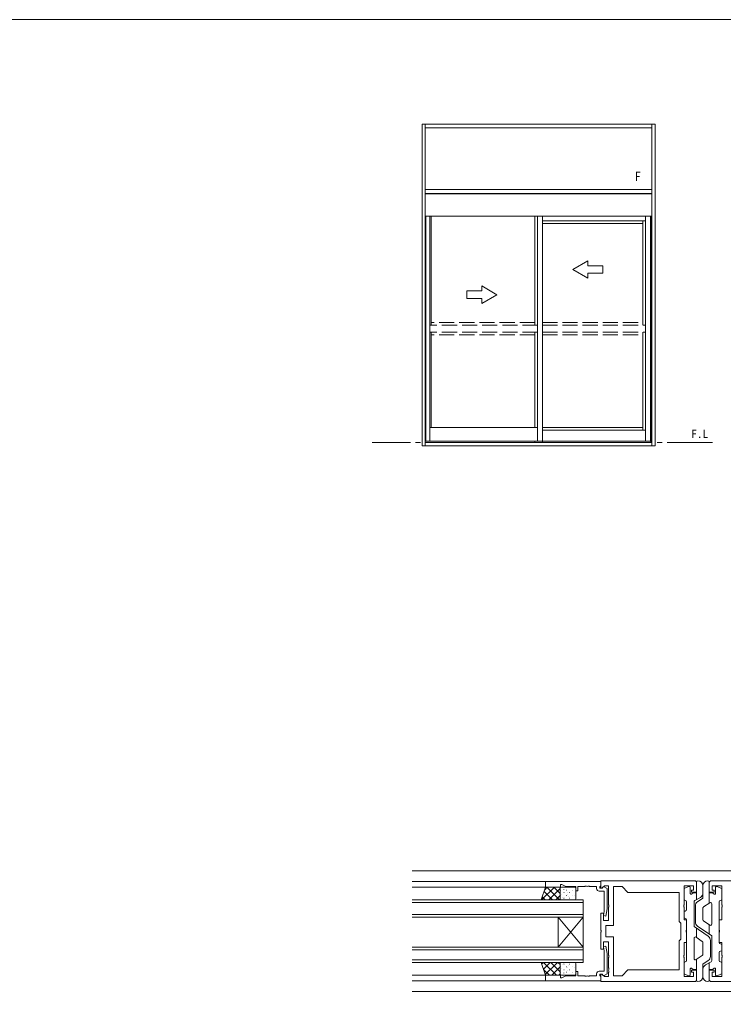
# Model space of a CAD drawing. Units: millimetres, scale not verified. Extents: x -567 to 567, y -403 to 403.
# Drawn here: x -9.2 to 270.5, y 12.7 to 399 of the extents above; entities that cross this region are included whole.
import ezdxf
from ezdxf.enums import TextEntityAlignment as Align

# ---------------------------------------------------------------- set-up
doc = ezdxf.new("R2010")
doc.units = ezdxf.units.MM
doc.header["$LTSCALE"] = 2
doc.linetypes.add('CHAIN2', pattern=[12, 9, -1, 1, -1])
doc.linetypes.add('DASHED3', pattern=[4, 3, -1])
for name, color, linetype, lineweight in [('0-2_YKK_ZWAK', 2, 'Continuous', 9), ('0-3_YKK_11', 4, 'Continuous', 9), ('0-4_YKK_12', 4, 'Continuous', 9), ('0-5_YKK_13', 7, 'Continuous', 9), ('0-6_YKK_D', 7, 'Continuous', 9)]:
    doc.layers.add(name, color=color, linetype=linetype, lineweight=lineweight)
doc.styles.add('ＭＳ ゴシック', font='')
doc.styles.get('ＭＳ ゴシック').set_extended_font_data('MS Gothic')

msp = doc.modelspace()

# ---------------------------------------------------------------- linework, layer by layer
at = {"layer": '0-2_YKK_ZWAK'}
for p, q in [((377.774, 60.696), (146.774, 60.696)), ((146.774, 56.396), (221.774, 56.396)), ((146.774, 54.196), (199.774, 54.196)), ((214.774, 49.095), (146.774, 49.095)), ((214.774, 48.095), (146.774, 48.095)), ((214.774, 49.096), (214.774, 42.296)), ((214.774, 43.295), (146.774, 43.295)), ((214.774, 42.295), (146.774, 42.295)), ((214.774, 30.296), (204.774, 42.296)), ((214.774, 42.296), (204.774, 30.296)), ((204.774, 42.296), (204.774, 30.296)), ((214.774, 30.296), (146.774, 30.296)), ((214.774, 29.296), (146.774, 29.296)), ((214.774, 25.296), (146.774, 25.296)), ((214.774, 24.296), (146.774, 24.296)), ((146.774, 19.196), (199.774, 19.196)), ((146.774, 16.996), (221.774, 16.996)), ((377.774, 12.696), (146.774, 12.696))]:
    msp.add_line(p, q, dxfattribs=at)
msp.add_lwpolyline([(214.774, 42.296), (214.774, 30.296), (214.774, 24.296)], dxfattribs=at)
at = {"layer": '0-3_YKK_11'}
for p, q in [((198.184, 49.095), (203.284, 54.195)), ((199.423, 53.162), (200.456, 54.195)), ((205.331, 49.095), (200.231, 54.195)), ((205.559, 51.696), (203.06, 54.195)), ((206.059, 54.196), (211.274, 54.196)), ((207.806, 54.115), (207.813, 54.117)), ((255.08, 53.823), (256.58, 54.455)), ((259.774, 56.196), (259.774, 49.253)), ((259.774, 56.196), (259.774, 49.268)), ((262.274, 51.857), (262.274, 54.696)), ((262.274, 54.696), (262.274, 49.796)), ((264.774, 47.857), (264.774, 56.196)), ((269.468, 53.823), (267.968, 54.455)), ((199.674, 49.095), (198.455, 50.314)), ((202.503, 49.095), (199.173, 52.425)), ((201.012, 49.095), (205.559, 53.641)), ((203.841, 49.095), (205.559, 50.813)), ((205.559, 49.596), (205.559, 53.696)), ((205.749, 53.386), (205.756, 53.389)), ((205.854, 53.048), (205.892, 53.048)), ((205.854, 50.806), (205.892, 50.806)), ((206.198, 51.415), (206.205, 51.417)), ((207.003, 53.287), (207.066, 53.328)), ((207.065, 52.017), (207.103, 52.017)), ((208.134, 53.048), (208.172, 53.048)), ((208.134, 50.806), (208.172, 50.806)), ((208.357, 51.245), (208.42, 51.286)), ((208.538, 52.243), (208.545, 52.246)), ((209.022, 50.284), (209.029, 50.287)), ((209.345, 52.017), (209.383, 52.017)), ((210.414, 53.048), (210.452, 53.048)), ((210.414, 50.806), (210.452, 50.806)), ((210.63, 52.984), (210.638, 52.987)), ((211.08, 51.013), (211.087, 51.015)), ((211.625, 52.017), (211.663, 52.017)), ((211.774, 53.696), (211.774, 49.596)), ((254.774, 53.362), (254.774, 49.396)), ((257.274, 53.994), (257.274, 51.696)), ((258.474, 51.896), (257.731, 51.44)), ((259.774, 51.896), (258.474, 51.896)), ((264.774, 51.896), (266.074, 51.896)), ((264.774, 51.896), (266.074, 51.896)), ((266.074, 51.896), (266.817, 51.44)), ((267.274, 51.696), (267.274, 53.994)), ((269.774, 53.362), (269.774, 49.396)), ((211.274, 49.096), (206.059, 49.096)), ((206.34, 49.91), (206.403, 49.951)), ((206.93, 49.543), (206.937, 49.546)), ((207.065, 49.774), (207.103, 49.774)), ((209.345, 49.774), (209.383, 49.774)), ((211.625, 49.774), (211.663, 49.774)), ((255.774, 45.196), (255.774, 48.396)), ((258.774, 48.406), (258.774, 38.496)), ((261.266, 50.12), (259.026, 48.84)), ((259.274, 40.357), (259.274, 46.726)), ((262.274, 49.796), (260.165, 48.39)), ((264.997, 48.006), (262.497, 46.339)), ((265.774, 39.461), (265.774, 47.59)), ((268.774, 32.186), (268.774, 48.396)), ((254.774, 44.196), (254.774, 42.196)), ((255.274, 44.696), (255.274, 44.696)), ((262.274, 41.153), (262.274, 45.923)), ((255.274, 41.696), (255.274, 41.696)), ((255.774, 41.206), (255.774, 24.996)), ((260.153, 38.701), (265.774, 34.896)), ((262.494, 40.739), (264.994, 39.047)), ((264.774, 35.573), (264.774, 39.196)), ((264.395, 34.691), (258.774, 38.496)), ((259.774, 37.819), (259.774, 34.196)), ((265.774, 24.986), (265.774, 34.896)), ((258.774, 33.931), (258.774, 25.803)), ((262.054, 32.653), (259.554, 34.345)), ((262.274, 32.239), (262.274, 27.469)), ((265.274, 33.035), (265.274, 26.666)), ((269.274, 31.696), (269.274, 31.696)), ((269.774, 29.196), (269.774, 31.196)), ((259.551, 25.387), (262.051, 27.053)), ((268.774, 28.196), (268.774, 24.996)), ((269.274, 28.696), (269.274, 28.696)), ((198.243, 23.699), (198.84, 24.296)), ((198.961, 21.588), (201.668, 24.296)), ((204.119, 19.196), (199.019, 24.296)), ((199.678, 19.477), (204.497, 24.296)), ((205.559, 20.584), (201.847, 24.296)), ((205.559, 23.412), (204.676, 24.296)), ((205.559, 23.796), (205.559, 19.696)), ((211.274, 24.296), (206.059, 24.296)), ((206.34, 23.482), (206.403, 23.44)), ((206.93, 23.848), (206.937, 23.846)), ((207.065, 23.617), (207.103, 23.617)), ((209.345, 23.617), (209.383, 23.617)), ((211.625, 23.617), (211.663, 23.617)), ((211.774, 19.696), (211.774, 23.796)), ((254.774, 20.03), (254.774, 23.996)), ((259.774, 25.535), (259.774, 17.196)), ((262.274, 23.596), (264.383, 25.002)), ((262.274, 18.696), (262.274, 23.596)), ((263.282, 23.272), (265.522, 24.552)), ((264.774, 17.196), (264.774, 24.139)), ((264.774, 17.196), (264.774, 24.125)), ((269.774, 20.03), (269.774, 23.996)), ((201.29, 19.196), (198.993, 21.493)), ((202.225, 19.196), (205.559, 22.529)), ((205.054, 19.196), (205.559, 19.701)), ((205.749, 20.005), (205.756, 20.002)), ((205.854, 22.586), (205.892, 22.586)), ((205.854, 20.343), (205.892, 20.343)), ((206.198, 21.977), (206.205, 21.974)), ((207.003, 20.104), (207.066, 20.063)), ((207.065, 21.374), (207.103, 21.374)), ((208.134, 22.586), (208.172, 22.586)), ((208.134, 20.343), (208.172, 20.343)), ((208.357, 22.147), (208.42, 22.105)), ((208.538, 21.148), (208.545, 21.145)), ((209.022, 23.107), (209.029, 23.105)), ((209.345, 21.374), (209.383, 21.374)), ((210.414, 22.586), (210.452, 22.586)), ((210.414, 20.343), (210.452, 20.343)), ((210.63, 20.407), (210.638, 20.404)), ((211.08, 22.379), (211.087, 22.376)), ((211.625, 21.374), (211.663, 21.374)), ((255.08, 19.569), (256.58, 18.937)), ((257.274, 21.696), (257.274, 19.398)), ((258.474, 21.496), (257.731, 21.952)), ((259.774, 21.496), (258.474, 21.496)), ((259.774, 21.496), (258.474, 21.496)), ((262.274, 21.535), (262.274, 18.696)), ((264.774, 21.496), (266.074, 21.496)), ((266.074, 21.496), (266.817, 21.952)), ((267.274, 19.398), (267.274, 21.696)), ((269.468, 19.569), (267.968, 18.937)), ((206.059, 19.196), (211.274, 19.196)), ((207.806, 19.276), (207.813, 19.274))]:
    msp.add_line(p, q, dxfattribs=at)
for points in [[(199.774, 54.195), (205.559, 54.195), (205.559, 49.095), (198.04, 49.095)], [(199.774, 19.196), (205.559, 19.196), (205.559, 24.296), (198.04, 24.296)]]:
    msp.add_lwpolyline(points, close=True, dxfattribs=at)
for centre, radius, start, end in [((206.059, 53.696), 0.5, 90, 180), ((211.274, 53.696), 0.5, 0, 90), ((256.774, 53.994), 0.5, 0, 112.8447), ((260.274, 56.196), 0.5, 90, 180), ((260.274, 54.696), 2, 0, 90), ((264.274, 54.696), 2, 90, 180), ((264.274, 56.196), 0.5, 0, 90), ((267.774, 53.994), 0.5, 67.1553, 180), ((255.274, 53.362), 0.5, 112.8447, 180), ((257.574, 51.696), 0.3, 180, 301.51836), ((260.274, 51.857), 2, 299.74488, 0), ((266.974, 51.696), 0.3, 238.48164, 0), ((269.274, 53.362), 0.5, 0, 67.1553), ((206.059, 49.596), 0.5, 180, 270), ((211.274, 49.596), 0.5, 270, 0), ((255.274, 49.396), 0.5, 180, 270), ((255.274, 48.396), 0.5, 0, 90), ((259.274, 48.406), 0.5, 119.74488, 180), ((261.274, 46.726), 2, 123.69007, 180), ((265.274, 47.59), 0.5, 0, 123.69007), ((269.274, 48.396), 0.5, 90.00016, 180), ((269.274, 49.396), 0.5, 270.00016, 0), ((255.274, 44.196), 0.5, 90, 180), ((255.274, 45.196), 0.5, 270, 0), ((262.774, 45.923), 0.5, 123.69007, 180), ((255.274, 42.196), 0.5, 180, 269.99984), ((255.274, 41.196), 0.5, 0, 89.99984), ((261.274, 40.357), 2, 180, 235.90502), ((262.774, 41.153), 0.5, 180, 235.90502), ((265.274, 39.461), 0.5, 235.90502, 0), ((259.274, 33.931), 0.5, 55.90502, 180), ((261.774, 32.239), 0.5, 0, 55.90502), ((263.274, 33.035), 2, 0, 55.90502), ((269.274, 32.196), 0.5, 180, 269.99984), ((269.274, 31.196), 0.5, 0, 89.99984), ((261.774, 27.469), 0.5, 303.69007, 0), ((269.274, 28.196), 0.5, 90, 180), ((269.274, 29.196), 0.5, 270, 0), ((206.059, 23.796), 0.5, 90, 180), ((211.274, 23.796), 0.5, 0, 90), ((255.274, 23.996), 0.5, 90.00016, 180), ((255.274, 24.996), 0.5, 270.00016, 0), ((259.274, 25.803), 0.5, 180, 303.69007), ((264.274, 21.535), 2, 119.74488, 180), ((263.274, 26.666), 2, 303.69007, 0), ((265.274, 24.986), 0.5, 299.74488, 0), ((269.274, 24.996), 0.5, 180, 270), ((269.274, 23.996), 0.5, 0, 90), ((206.059, 19.696), 0.5, 180, 270), ((211.274, 19.696), 0.5, 270, 0), ((255.274, 20.03), 0.5, 180, 247.1553), ((256.774, 19.398), 0.5, 247.1553, 0), ((257.574, 21.696), 0.3, 58.48164, 180), ((266.974, 21.696), 0.3, 0, 121.51836), ((267.774, 19.398), 0.5, 180, 292.8447), ((269.274, 20.03), 0.5, 292.8447, 0), ((260.274, 17.196), 0.5, 180, 270), ((260.274, 18.696), 2, 270, 0), ((264.274, 18.696), 2, 180, 270), ((264.274, 17.196), 0.5, 270, 0)]:
    msp.add_arc(centre, radius, start, end, dxfattribs=at)
at = {"layer": '0-4_YKK_12'}
for p, q in [((150.753, 229.621), (150.753, 357.371)), ((243.253, 357.371), (150.753, 357.371)), ((152.003, 229.621), (152.003, 357.371)), ((242.003, 355.871), (152.003, 355.871)), ((242.003, 229.621), (242.003, 357.371)), ((243.253, 229.621), (243.253, 357.371)), ((242.003, 331.371), (152.003, 331.371)), ((242.003, 329.871), (152.003, 329.871)), ((242.003, 329.671), (152.003, 329.671)), ((242.003, 320.871), (152.003, 320.871)), ((152.153, 320.871), (152.153, 231.371)), ((153.753, 320.871), (153.753, 231.371)), ((154.353, 320.871), (154.353, 277.521)), ((195.503, 320.871), (195.503, 277.521)), ((196.603, 320.866), (196.603, 231.366)), ((198.503, 320.871), (198.503, 230.871)), ((239.503, 231.371), (239.503, 320.871)), ((241.403, 231.371), (241.403, 320.871)), ((241.653, 230.871), (241.653, 320.871)), ((239.503, 318.971), (198.503, 318.971)), ((238.403, 317.871), (198.503, 317.871)), ((238.403, 277.521), (238.403, 318.971)), ((210.561, 299.616), (216.561, 303.08)), ((216.561, 301.116), (216.561, 303.08)), ((210.561, 299.616), (216.561, 296.152)), ((216.561, 296.152), (216.561, 298.116)), ((174.444, 293.08), (174.444, 291.116)), ((180.444, 289.616), (174.444, 293.08)), ((180.444, 289.616), (174.444, 286.152)), ((174.444, 288.116), (174.444, 286.152)), ((154.353, 274.721), (154.353, 236.871)), ((195.503, 274.721), (195.503, 236.871)), ((238.403, 235.771), (238.403, 274.721)), ((153.753, 236.871), (196.603, 236.871)), ((198.503, 236.871), (238.403, 236.871)), ((198.503, 235.771), (239.503, 235.771)), ((150.753, 229.621), (152.253, 229.621)), ((242.003, 230.871), (152.003, 230.871)), ((152.153, 231.371), (197.253, 231.371)), ((152.153, 231.371), (154.103, 231.371)), ((241.753, 229.621), (152.253, 229.621)), ((195.503, 231.371), (195.503, 230.871)), ((197.253, 231.371), (241.403, 231.371)), ((241.753, 229.621), (243.253, 229.621))]:
    msp.add_line(p, q, dxfattribs=at)
at = {"layer": '0-4_YKK_12', "linetype": 'DASHED3'}
for p, q in [((195.503, 278.621), (154.353, 278.621)), ((198.503, 278.621), (238.403, 278.621)), ((196.603, 277.521), (153.753, 277.521)), ((196.603, 274.721), (153.753, 274.721)), ((198.503, 277.521), (239.503, 277.521)), ((198.503, 274.721), (239.503, 274.721)), ((195.503, 273.621), (154.353, 273.621)), ((198.503, 273.621), (238.403, 273.621))]:
    msp.add_line(p, q, dxfattribs=at)
at = {"layer": '0-4_YKK_12', "linetype": 'CHAIN2'}
msp.add_line((266.064, 230.871), (130.911, 230.871), dxfattribs=at)
at = {"layer": '0-4_YKK_12'}
for points in [[(216.561, 301.116), (222.561, 301.116), (222.561, 298.116), (216.561, 298.116)], [(174.444, 288.116), (168.444, 288.116), (168.444, 291.116), (174.444, 291.116)]]:
    msp.add_lwpolyline(points, dxfattribs=at)
at = {"layer": '0-5_YKK_13'}
for p, q in [((221.774, 56.696), (258.974, 56.696)), ((302.774, 56.696), (265.574, 56.696)), ((232.504, 21.296), (252.844, 21.296))]:
    msp.add_line(p, q, dxfattribs=at)
for points in [[(199.774, 56.395), (221.774, 56.395), (221.774, 54.765), (221.474, 54.465), (221.274, 54.265), (221.274, 53.795), (222.224, 53.795), (222.724, 54.295), (223.062, 54.295), (224.274, 53.595), (224.274, 45.587), (223.766, 42.708), (222.782, 42.882), (223.074, 44.54), (223.074, 52.595), (221.074, 52.595)], [(220.074, 53.595), (220.074, 54.465), (217.282, 54.465), (217.099, 54.585), (216.549, 54.585), (216.366, 54.465), (216.282, 54.465), (216.099, 54.585), (215.549, 54.585), (215.366, 54.465), (212.574, 54.465), (212.574, 52.695), (211.774, 52.695), (211.774, 54.465), (207.84, 54.465), (206.274, 55.195), (205.774, 55.195), (205.774, 54.195), (199.774, 54.195), (199.774, 56.395)], [(258.974, 16.696), (221.774, 16.696), (221.774, 19.496), (222.144, 19.65), (223.168, 18.626), (224.774, 18.626), (224.774, 20.237), (224.894, 20.421), (224.894, 20.971), (224.774, 21.154), (224.774, 21.237), (224.894, 21.421), (224.894, 21.971), (224.774, 22.154), (224.774, 26.237), (224.894, 26.421), (224.894, 26.971), (224.774, 27.154), (224.774, 32.496), (222.774, 32.496), (222.774, 29.496), (221.774, 29.496), (221.774, 36.237), (221.894, 36.421), (221.894, 36.971), (221.774, 37.154), (221.774, 43.896), (222.774, 43.896), (222.774, 40.896), (224.774, 40.896), (224.774, 46.237), (224.894, 46.421), (224.894, 46.971), (224.774, 47.154), (224.774, 54.766), (223.168, 54.766), (222.144, 53.742), (221.774, 53.895), (221.774, 56.696)], [(259.774, 55.896), (259.774, 52.196), (257.774, 52.196), (257.774, 52.996), (258.574, 52.996), (258.574, 54.766), (254.774, 54.766), (254.774, 47.154), (254.654, 46.971), (254.654, 46.421), (254.774, 46.237), (254.774, 41.196), (255.774, 41.196), (255.774, 37.154), (255.654, 36.971), (255.654, 36.421), (255.774, 36.237), (255.774, 32.196), (254.774, 32.196), (254.774, 27.154), (254.654, 26.971), (254.654, 26.421), (254.774, 26.237), (254.774, 18.626), (258.574, 18.626), (258.574, 20.396), (257.774, 20.396), (257.774, 21.196), (259.774, 21.196), (259.774, 17.496)], [(264.774, 55.896), (264.774, 52.196), (266.774, 52.196), (266.774, 52.996), (265.974, 52.996), (265.974, 54.766), (269.774, 54.766), (269.774, 47.154), (269.894, 46.971), (269.894, 46.421), (269.774, 46.237), (269.774, 41.196), (268.774, 41.196), (268.774, 37.154), (268.894, 36.971), (268.894, 36.421), (268.774, 36.237), (268.774, 32.196), (269.774, 32.196), (269.774, 27.154), (269.894, 26.971), (269.894, 26.421), (269.774, 26.237), (269.774, 18.626), (265.974, 18.626), (265.974, 20.396), (266.774, 20.396), (266.774, 21.196), (264.774, 21.196), (264.774, 17.496)], [(199.774, 16.996), (221.774, 16.996), (221.774, 18.626), (221.474, 18.926), (221.274, 19.126), (221.274, 19.596), (222.224, 19.596), (222.724, 19.096), (223.062, 19.096), (224.274, 19.796), (224.274, 27.804), (223.766, 30.682), (222.782, 30.509), (223.074, 28.851), (223.074, 20.796), (221.074, 20.796)], [(220.074, 19.796), (220.074, 18.926), (217.282, 18.926), (217.099, 18.806), (216.549, 18.806), (216.366, 18.926), (216.282, 18.926), (216.099, 18.806), (215.549, 18.806), (215.366, 18.926), (212.574, 18.926), (212.574, 20.696), (211.774, 20.696), (211.774, 18.926), (207.84, 18.926), (206.274, 18.196), (205.774, 18.196), (205.774, 19.196), (199.774, 19.196), (199.774, 16.996)], [(265.574, 16.696), (302.774, 16.696)]]:
    msp.add_lwpolyline(points, dxfattribs=at)
msp.add_lwpolyline([(232.504, 21.296), (252.844, 21.296), (252.844, 32.866), (253.474, 33.496), (253.474, 39.896), (252.844, 40.526), (252.844, 52.096), (232.504, 52.096), (230.204, 54.396), (226.704, 54.396), (226.704, 38.966), (223.704, 38.966), (223.704, 34.426), (226.704, 34.426), (226.704, 18.996), (230.204, 18.996)], close=True, dxfattribs=at)
for centre, radius, start, end in [((258.974, 55.896), 0.8, 0.00001, 89.99999), ((265.574, 55.896), 0.8, 90.00001, 179.99999), ((221.074, 53.595), 1, 180.00001, 269.99999), ((221.074, 19.796), 1, 90.00001, 179.99999), ((258.974, 17.496), 0.8, 270.00001, 359.99999), ((265.574, 17.496), 0.8, 180.00001, 269.99999)]:
    msp.add_arc(centre, radius, start, end, dxfattribs=at)
at = {"layer": '0-6_YKK_D'}
msp.add_line((537.274, 399), (-562.726, 399), dxfattribs=at)

# ---------------------------------------------------------------- texts
at = {"layer": '0-4_YKK_12', "style": 'ＭＳ ゴシック'}
for s, height, p in [('F', 3.666, (235.16, 333.7)), ('F.L', 3.299, (257.642, 231.712))]:
    msp.add_text(s, height=height, dxfattribs=at).set_placement(p, align=Align.BOTTOM_LEFT)

doc.saveas('drawing.dxf')
